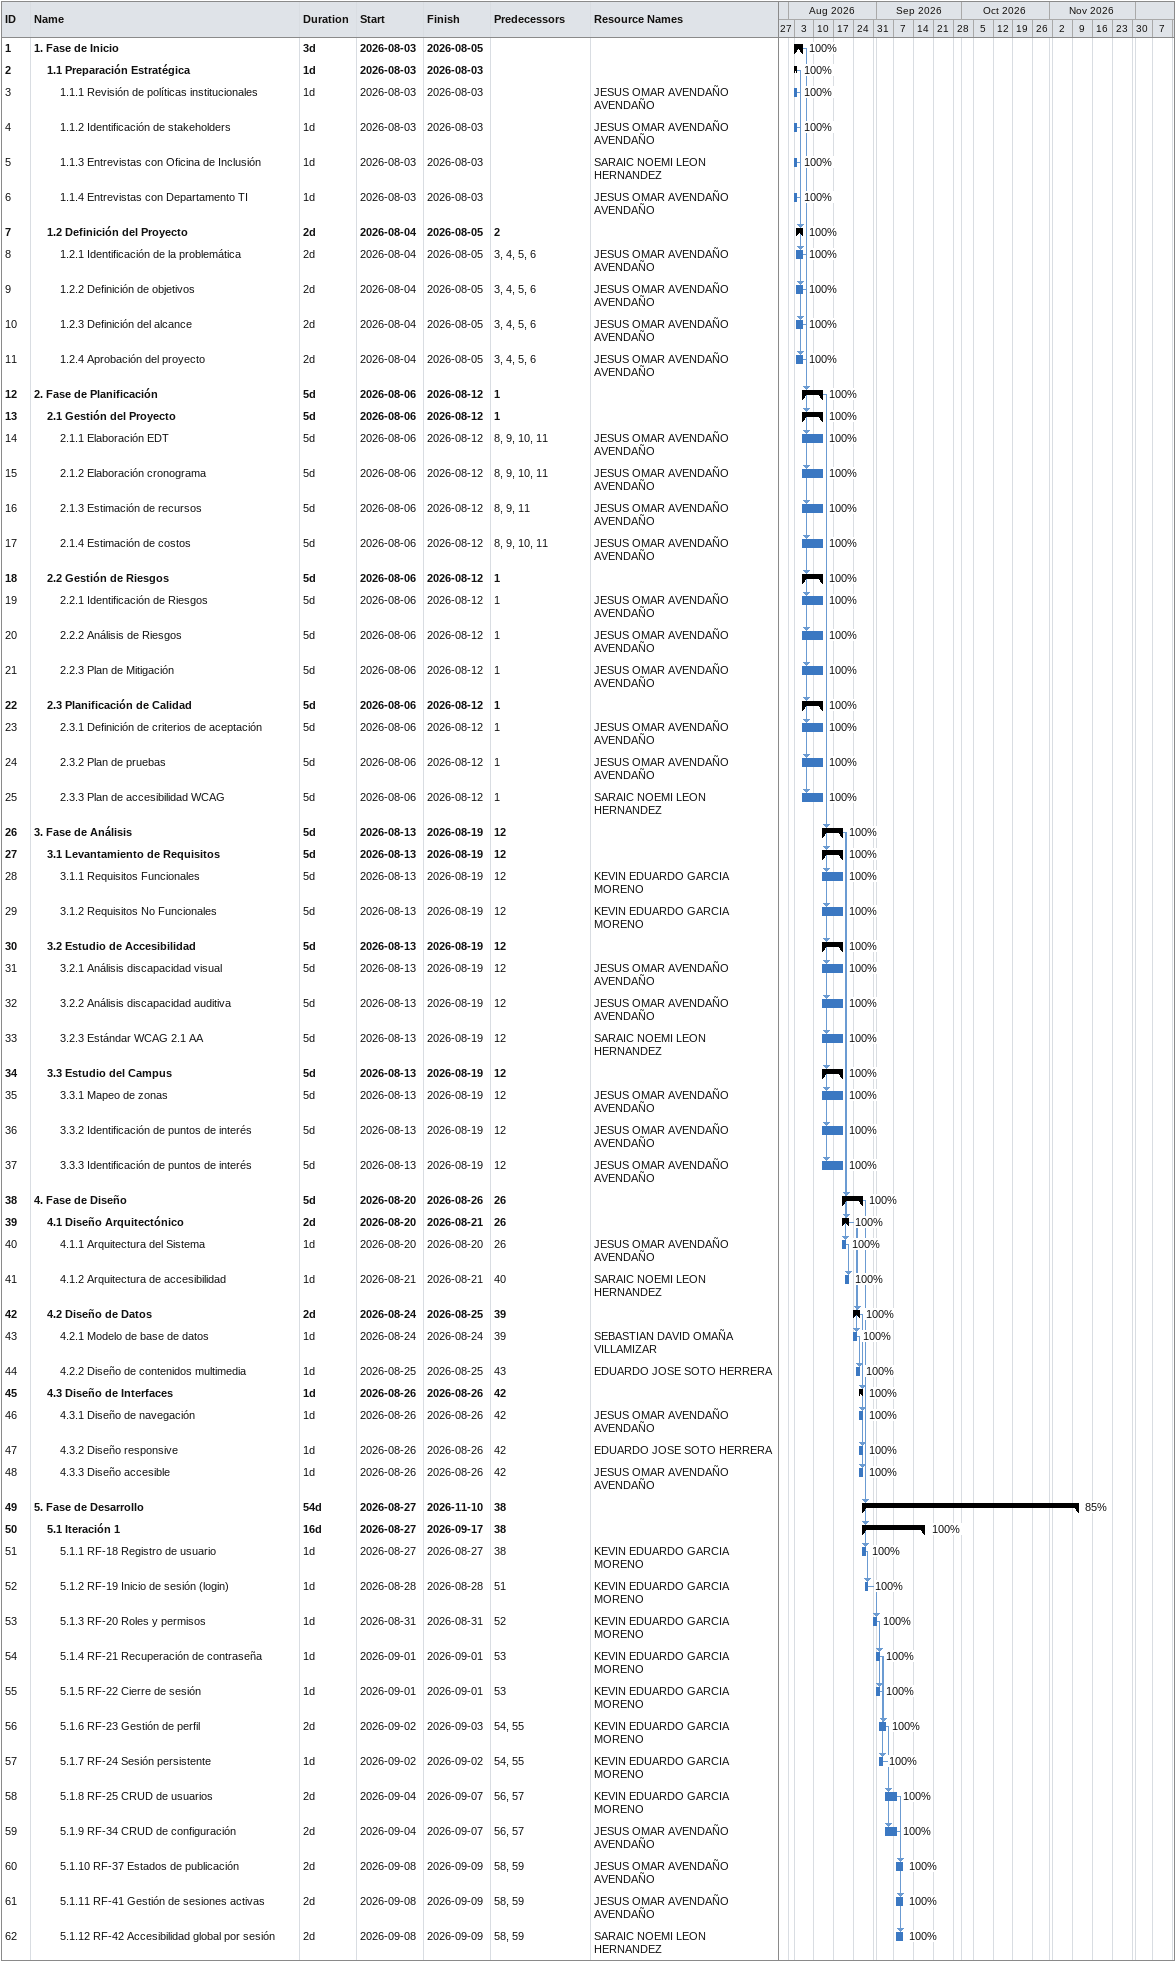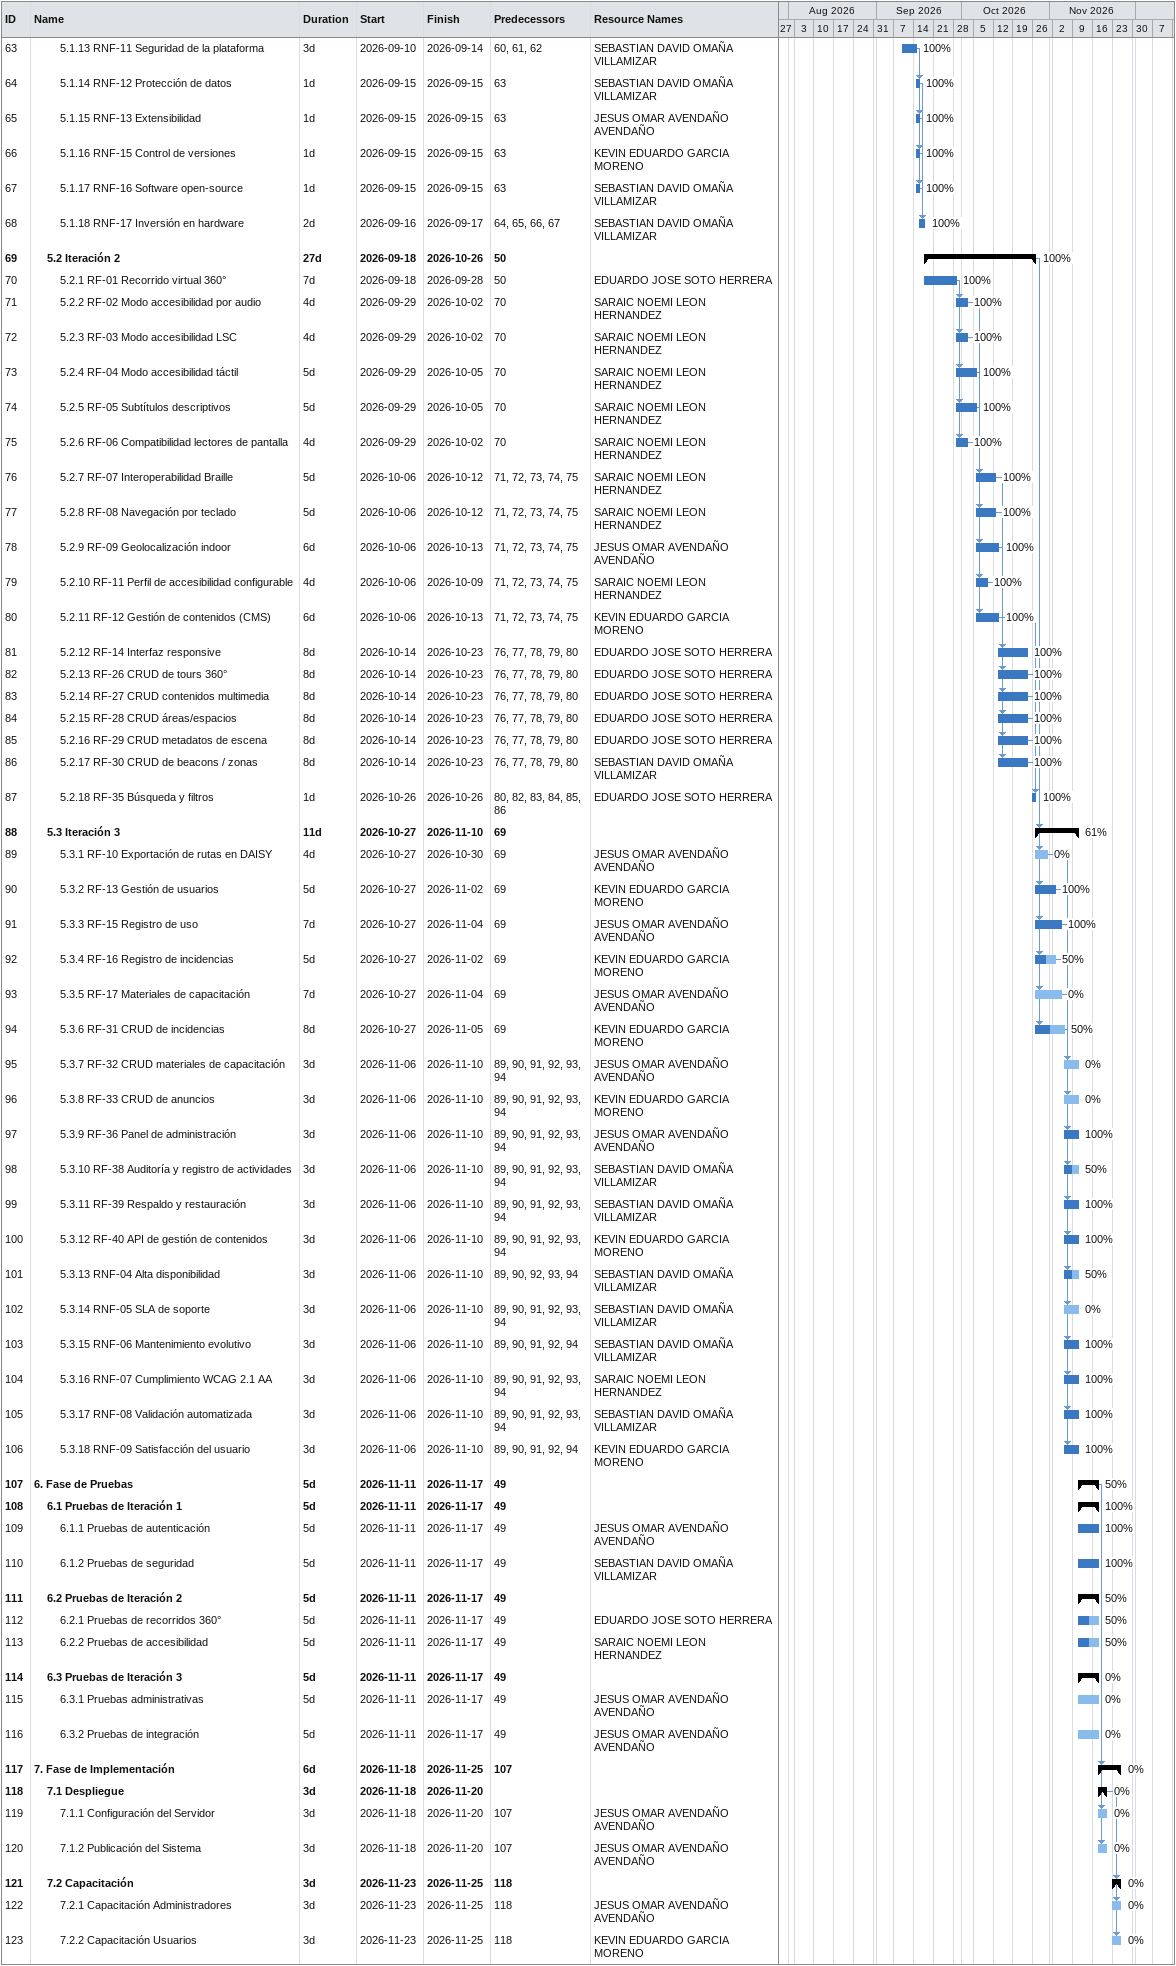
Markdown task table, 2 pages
| ID | Level | Task | Duration | Start | Finish | Predecessors | Resources | % complete |
|---|---|---|---|---|---|---|---|---|
| 1 | 1 | **1. Fase de Inicio** | 3d | 2026-08-03 | 2026-08-05 |  |  | 100 |
| 2 | 2 | **1.1 Preparación Estratégica** | 1d | 2026-08-03 | 2026-08-03 |  |  | 100 |
| 3 | 3 | 1.1.1 Revisión de políticas institucionales | 1d | 2026-08-03 | 2026-08-03 |  | JESUS OMAR AVENDAÑO AVENDAÑO | 100 |
| 4 | 3 | 1.1.2 Identificación de stakeholders | 1d | 2026-08-03 | 2026-08-03 |  | JESUS OMAR AVENDAÑO AVENDAÑO | 100 |
| 5 | 3 | 1.1.3 Entrevistas con Oficina de Inclusión | 1d | 2026-08-03 | 2026-08-03 |  | SARAIC NOEMI LEON HERNANDEZ | 100 |
| 6 | 3 | 1.1.4 Entrevistas con Departamento TI | 1d | 2026-08-03 | 2026-08-03 |  | JESUS OMAR AVENDAÑO AVENDAÑO | 100 |
| 7 | 2 | **1.2 Definición del Proyecto** | 2d | 2026-08-04 | 2026-08-05 | 2 |  | 100 |
| 8 | 3 | 1.2.1 Identificación de la problemática | 2d | 2026-08-04 | 2026-08-05 | 3, 4, 5, 6 | JESUS OMAR AVENDAÑO AVENDAÑO | 100 |
| 9 | 3 | 1.2.2 Definición de objetivos | 2d | 2026-08-04 | 2026-08-05 | 3, 4, 5, 6 | JESUS OMAR AVENDAÑO AVENDAÑO | 100 |
| 10 | 3 | 1.2.3 Definición del alcance | 2d | 2026-08-04 | 2026-08-05 | 3, 4, 5, 6 | JESUS OMAR AVENDAÑO AVENDAÑO | 100 |
| 11 | 3 | 1.2.4 Aprobación del proyecto | 2d | 2026-08-04 | 2026-08-05 | 3, 4, 5, 6 | JESUS OMAR AVENDAÑO AVENDAÑO | 100 |
| 12 | 1 | **2. Fase de Planificación** | 5d | 2026-08-06 | 2026-08-12 | 1 |  | 100 |
| 13 | 2 | **2.1 Gestión del Proyecto** | 5d | 2026-08-06 | 2026-08-12 | 1 |  | 100 |
| 14 | 3 | 2.1.1 Elaboración EDT | 5d | 2026-08-06 | 2026-08-12 | 8, 9, 10, 11 | JESUS OMAR AVENDAÑO AVENDAÑO | 100 |
| 15 | 3 | 2.1.2 Elaboración cronograma | 5d | 2026-08-06 | 2026-08-12 | 8, 9, 10, 11 | JESUS OMAR AVENDAÑO AVENDAÑO | 100 |
| 16 | 3 | 2.1.3 Estimación de recursos | 5d | 2026-08-06 | 2026-08-12 | 8, 9, 11 | JESUS OMAR AVENDAÑO AVENDAÑO | 100 |
| 17 | 3 | 2.1.4 Estimación de costos | 5d | 2026-08-06 | 2026-08-12 | 8, 9, 10, 11 | JESUS OMAR AVENDAÑO AVENDAÑO | 100 |
| 18 | 2 | **2.2 Gestión de Riesgos** | 5d | 2026-08-06 | 2026-08-12 | 1 |  | 100 |
| 19 | 3 | 2.2.1 Identificación de Riesgos | 5d | 2026-08-06 | 2026-08-12 | 1 | JESUS OMAR AVENDAÑO AVENDAÑO | 100 |
| 20 | 3 | 2.2.2 Análisis de Riesgos | 5d | 2026-08-06 | 2026-08-12 | 1 | JESUS OMAR AVENDAÑO AVENDAÑO | 100 |
| 21 | 3 | 2.2.3 Plan de Mitigación | 5d | 2026-08-06 | 2026-08-12 | 1 | JESUS OMAR AVENDAÑO AVENDAÑO | 100 |
| 22 | 2 | **2.3 Planificación de Calidad** | 5d | 2026-08-06 | 2026-08-12 | 1 |  | 100 |
| 23 | 3 | 2.3.1 Definición de criterios de aceptación | 5d | 2026-08-06 | 2026-08-12 | 1 | JESUS OMAR AVENDAÑO AVENDAÑO | 100 |
| 24 | 3 | 2.3.2 Plan de pruebas | 5d | 2026-08-06 | 2026-08-12 | 1 | JESUS OMAR AVENDAÑO AVENDAÑO | 100 |
| 25 | 3 | 2.3.3 Plan de accesibilidad WCAG | 5d | 2026-08-06 | 2026-08-12 | 1 | SARAIC NOEMI LEON HERNANDEZ | 100 |
| 26 | 1 | **3. Fase de Análisis** | 5d | 2026-08-13 | 2026-08-19 | 12 |  | 100 |
| 27 | 2 | **3.1 Levantamiento de Requisitos** | 5d | 2026-08-13 | 2026-08-19 | 12 |  | 100 |
| 28 | 3 | 3.1.1 Requisitos Funcionales | 5d | 2026-08-13 | 2026-08-19 | 12 | KEVIN EDUARDO GARCIA MORENO | 100 |
| 29 | 3 | 3.1.2 Requisitos No Funcionales | 5d | 2026-08-13 | 2026-08-19 | 12 | KEVIN EDUARDO GARCIA MORENO | 100 |
| 30 | 2 | **3.2 Estudio de Accesibilidad** | 5d | 2026-08-13 | 2026-08-19 | 12 |  | 100 |
| 31 | 3 | 3.2.1 Análisis discapacidad visual | 5d | 2026-08-13 | 2026-08-19 | 12 | JESUS OMAR AVENDAÑO AVENDAÑO | 100 |
| 32 | 3 | 3.2.2 Análisis discapacidad auditiva | 5d | 2026-08-13 | 2026-08-19 | 12 | JESUS OMAR AVENDAÑO AVENDAÑO | 100 |
| 33 | 3 | 3.2.3 Estándar WCAG 2.1 AA | 5d | 2026-08-13 | 2026-08-19 | 12 | SARAIC NOEMI LEON HERNANDEZ | 100 |
| 34 | 2 | **3.3 Estudio del Campus** | 5d | 2026-08-13 | 2026-08-19 | 12 |  | 100 |
| 35 | 3 | 3.3.1 Mapeo de zonas | 5d | 2026-08-13 | 2026-08-19 | 12 | JESUS OMAR AVENDAÑO AVENDAÑO | 100 |
| 36 | 3 | 3.3.2 Identificación de puntos de interés | 5d | 2026-08-13 | 2026-08-19 | 12 | JESUS OMAR AVENDAÑO AVENDAÑO | 100 |
| 37 | 3 | 3.3.3 Identificación de puntos de interés | 5d | 2026-08-13 | 2026-08-19 | 12 | JESUS OMAR AVENDAÑO AVENDAÑO | 100 |
| 38 | 1 | **4. Fase de Diseño** | 5d | 2026-08-20 | 2026-08-26 | 26 |  | 100 |
| 39 | 2 | **4.1 Diseño Arquitectónico** | 2d | 2026-08-20 | 2026-08-21 | 26 |  | 100 |
| 40 | 3 | 4.1.1 Arquitectura del Sistema | 1d | 2026-08-20 | 2026-08-20 | 26 | JESUS OMAR AVENDAÑO AVENDAÑO | 100 |
| 41 | 3 | 4.1.2 Arquitectura de accesibilidad | 1d | 2026-08-21 | 2026-08-21 | 40 | SARAIC NOEMI LEON HERNANDEZ | 100 |
| 42 | 2 | **4.2 Diseño de Datos** | 2d | 2026-08-24 | 2026-08-25 | 39 |  | 100 |
| 43 | 3 | 4.2.1 Modelo de base de datos | 1d | 2026-08-24 | 2026-08-24 | 39 | SEBASTIAN DAVID OMAÑA VILLAMIZAR | 100 |
| 44 | 3 | 4.2.2 Diseño de contenidos multimedia | 1d | 2026-08-25 | 2026-08-25 | 43 | EDUARDO JOSE SOTO HERRERA | 100 |
| 45 | 2 | **4.3 Diseño de Interfaces** | 1d | 2026-08-26 | 2026-08-26 | 42 |  | 100 |
| 46 | 3 | 4.3.1 Diseño de navegación | 1d | 2026-08-26 | 2026-08-26 | 42 | JESUS OMAR AVENDAÑO AVENDAÑO | 100 |
| 47 | 3 | 4.3.2 Diseño responsive | 1d | 2026-08-26 | 2026-08-26 | 42 | EDUARDO JOSE SOTO HERRERA | 100 |
| 48 | 3 | 4.3.3 Diseño accesible | 1d | 2026-08-26 | 2026-08-26 | 42 | JESUS OMAR AVENDAÑO AVENDAÑO | 100 |
| 49 | 1 | **5. Fase de Desarrollo** | 54d | 2026-08-27 | 2026-11-10 | 38 |  | 85 |
| 50 | 2 | **5.1 Iteración 1** | 16d | 2026-08-27 | 2026-09-17 | 38 |  | 100 |
| 51 | 3 | 5.1.1 RF-18 Registro de usuario | 1d | 2026-08-27 | 2026-08-27 | 38 | KEVIN EDUARDO GARCIA MORENO | 100 |
| 52 | 3 | 5.1.2 RF-19 Inicio de sesión (login) | 1d | 2026-08-28 | 2026-08-28 | 51 | KEVIN EDUARDO GARCIA MORENO | 100 |
| 53 | 3 | 5.1.3 RF-20 Roles y permisos | 1d | 2026-08-31 | 2026-08-31 | 52 | KEVIN EDUARDO GARCIA MORENO | 100 |
| 54 | 3 | 5.1.4 RF-21 Recuperación de contraseña | 1d | 2026-09-01 | 2026-09-01 | 53 | KEVIN EDUARDO GARCIA MORENO | 100 |
| 55 | 3 | 5.1.5 RF-22 Cierre de sesión | 1d | 2026-09-01 | 2026-09-01 | 53 | KEVIN EDUARDO GARCIA MORENO | 100 |
| 56 | 3 | 5.1.6 RF-23 Gestión de perfil | 2d | 2026-09-02 | 2026-09-03 | 54, 55 | KEVIN EDUARDO GARCIA MORENO | 100 |
| 57 | 3 | 5.1.7 RF-24 Sesión persistente | 1d | 2026-09-02 | 2026-09-02 | 54, 55 | KEVIN EDUARDO GARCIA MORENO | 100 |
| 58 | 3 | 5.1.8 RF-25 CRUD de usuarios | 2d | 2026-09-04 | 2026-09-07 | 56, 57 | KEVIN EDUARDO GARCIA MORENO | 100 |
| 59 | 3 | 5.1.9 RF-34 CRUD de configuración | 2d | 2026-09-04 | 2026-09-07 | 56, 57 | JESUS OMAR AVENDAÑO AVENDAÑO | 100 |
| 60 | 3 | 5.1.10 RF-37 Estados de publicación | 2d | 2026-09-08 | 2026-09-09 | 58, 59 | JESUS OMAR AVENDAÑO AVENDAÑO | 100 |
| 61 | 3 | 5.1.11 RF-41 Gestión de sesiones activas | 2d | 2026-09-08 | 2026-09-09 | 58, 59 | JESUS OMAR AVENDAÑO AVENDAÑO | 100 |
| 62 | 3 | 5.1.12 RF-42 Accesibilidad global por sesión | 2d | 2026-09-08 | 2026-09-09 | 58, 59 | SARAIC NOEMI LEON HERNANDEZ | 100 |
| 63 | 3 | 5.1.13 RNF-11 Seguridad de la plataforma | 3d | 2026-09-10 | 2026-09-14 | 60, 61, 62 | SEBASTIAN DAVID OMAÑA VILLAMIZAR | 100 |
| 64 | 3 | 5.1.14 RNF-12 Protección de datos | 1d | 2026-09-15 | 2026-09-15 | 63 | SEBASTIAN DAVID OMAÑA VILLAMIZAR | 100 |
| 65 | 3 | 5.1.15 RNF-13 Extensibilidad | 1d | 2026-09-15 | 2026-09-15 | 63 | JESUS OMAR AVENDAÑO AVENDAÑO | 100 |
| 66 | 3 | 5.1.16 RNF-15 Control de versiones | 1d | 2026-09-15 | 2026-09-15 | 63 | KEVIN EDUARDO GARCIA MORENO | 100 |
| 67 | 3 | 5.1.17 RNF-16 Software open-source | 1d | 2026-09-15 | 2026-09-15 | 63 | SEBASTIAN DAVID OMAÑA VILLAMIZAR | 100 |
| 68 | 3 | 5.1.18 RNF-17 Inversión en hardware | 2d | 2026-09-16 | 2026-09-17 | 64, 65, 66, 67 | SEBASTIAN DAVID OMAÑA VILLAMIZAR | 100 |
| 69 | 2 | **5.2 Iteración 2** | 27d | 2026-09-18 | 2026-10-26 | 50 |  | 100 |
| 70 | 3 | 5.2.1 RF-01 Recorrido virtual 360° | 7d | 2026-09-18 | 2026-09-28 | 50 | EDUARDO JOSE SOTO HERRERA | 100 |
| 71 | 3 | 5.2.2 RF-02 Modo accesibilidad por audio | 4d | 2026-09-29 | 2026-10-02 | 70 | SARAIC NOEMI LEON HERNANDEZ | 100 |
| 72 | 3 | 5.2.3 RF-03 Modo accesibilidad LSC | 4d | 2026-09-29 | 2026-10-02 | 70 | SARAIC NOEMI LEON HERNANDEZ | 100 |
| 73 | 3 | 5.2.4 RF-04 Modo accesibilidad táctil | 5d | 2026-09-29 | 2026-10-05 | 70 | SARAIC NOEMI LEON HERNANDEZ | 100 |
| 74 | 3 | 5.2.5 RF-05 Subtítulos descriptivos | 5d | 2026-09-29 | 2026-10-05 | 70 | SARAIC NOEMI LEON HERNANDEZ | 100 |
| 75 | 3 | 5.2.6 RF-06 Compatibilidad lectores de pantalla | 4d | 2026-09-29 | 2026-10-02 | 70 | SARAIC NOEMI LEON HERNANDEZ | 100 |
| 76 | 3 | 5.2.7 RF-07 Interoperabilidad Braille | 5d | 2026-10-06 | 2026-10-12 | 71, 72, 73, 74, 75 | SARAIC NOEMI LEON HERNANDEZ | 100 |
| 77 | 3 | 5.2.8 RF-08 Navegación por teclado | 5d | 2026-10-06 | 2026-10-12 | 71, 72, 73, 74, 75 | SARAIC NOEMI LEON HERNANDEZ | 100 |
| 78 | 3 | 5.2.9 RF-09 Geolocalización indoor | 6d | 2026-10-06 | 2026-10-13 | 71, 72, 73, 74, 75 | JESUS OMAR AVENDAÑO AVENDAÑO | 100 |
| 79 | 3 | 5.2.10 RF-11 Perfil de accesibilidad configurable | 4d | 2026-10-06 | 2026-10-09 | 71, 72, 73, 74, 75 | SARAIC NOEMI LEON HERNANDEZ | 100 |
| 80 | 3 | 5.2.11 RF-12 Gestión de contenidos (CMS) | 6d | 2026-10-06 | 2026-10-13 | 71, 72, 73, 74, 75 | KEVIN EDUARDO GARCIA MORENO | 100 |
| 81 | 3 | 5.2.12 RF-14 Interfaz responsive | 8d | 2026-10-14 | 2026-10-23 | 76, 77, 78, 79, 80 | EDUARDO JOSE SOTO HERRERA | 100 |
| 82 | 3 | 5.2.13 RF-26 CRUD de tours 360° | 8d | 2026-10-14 | 2026-10-23 | 76, 77, 78, 79, 80 | EDUARDO JOSE SOTO HERRERA | 100 |
| 83 | 3 | 5.2.14 RF-27 CRUD contenidos multimedia | 8d | 2026-10-14 | 2026-10-23 | 76, 77, 78, 79, 80 | EDUARDO JOSE SOTO HERRERA | 100 |
| 84 | 3 | 5.2.15 RF-28 CRUD áreas/espacios | 8d | 2026-10-14 | 2026-10-23 | 76, 77, 78, 79, 80 | EDUARDO JOSE SOTO HERRERA | 100 |
| 85 | 3 | 5.2.16 RF-29 CRUD metadatos de escena | 8d | 2026-10-14 | 2026-10-23 | 76, 77, 78, 79, 80 | EDUARDO JOSE SOTO HERRERA | 100 |
| 86 | 3 | 5.2.17 RF-30 CRUD de beacons / zonas | 8d | 2026-10-14 | 2026-10-23 | 76, 77, 78, 79, 80 | SEBASTIAN DAVID OMAÑA VILLAMIZAR | 100 |
| 87 | 3 | 5.2.18 RF-35 Búsqueda y filtros | 1d | 2026-10-26 | 2026-10-26 | 80, 82, 83, 84, 85, 86 | EDUARDO JOSE SOTO HERRERA | 100 |
| 88 | 2 | **5.3 Iteración 3** | 11d | 2026-10-27 | 2026-11-10 | 69 |  | 61 |
| 89 | 3 | 5.3.1 RF-10 Exportación de rutas en DAISY | 4d | 2026-10-27 | 2026-10-30 | 69 | JESUS OMAR AVENDAÑO AVENDAÑO | 0 |
| 90 | 3 | 5.3.2 RF-13 Gestión de usuarios | 5d | 2026-10-27 | 2026-11-02 | 69 | KEVIN EDUARDO GARCIA MORENO | 100 |
| 91 | 3 | 5.3.3 RF-15 Registro de uso | 7d | 2026-10-27 | 2026-11-04 | 69 | JESUS OMAR AVENDAÑO AVENDAÑO | 100 |
| 92 | 3 | 5.3.4 RF-16 Registro de incidencias | 5d | 2026-10-27 | 2026-11-02 | 69 | KEVIN EDUARDO GARCIA MORENO | 50 |
| 93 | 3 | 5.3.5 RF-17 Materiales de capacitación | 7d | 2026-10-27 | 2026-11-04 | 69 | JESUS OMAR AVENDAÑO AVENDAÑO | 0 |
| 94 | 3 | 5.3.6 RF-31 CRUD de incidencias | 8d | 2026-10-27 | 2026-11-05 | 69 | KEVIN EDUARDO GARCIA MORENO | 50 |
| 95 | 3 | 5.3.7 RF-32 CRUD materiales de capacitación | 3d | 2026-11-06 | 2026-11-10 | 89, 90, 91, 92, 93, 94 | JESUS OMAR AVENDAÑO AVENDAÑO | 0 |
| 96 | 3 | 5.3.8 RF-33 CRUD de anuncios | 3d | 2026-11-06 | 2026-11-10 | 89, 90, 91, 92, 93, 94 | KEVIN EDUARDO GARCIA MORENO | 0 |
| 97 | 3 | 5.3.9 RF-36 Panel de administración | 3d | 2026-11-06 | 2026-11-10 | 89, 90, 91, 92, 93, 94 | JESUS OMAR AVENDAÑO AVENDAÑO | 100 |
| 98 | 3 | 5.3.10 RF-38 Auditoría y registro de actividades | 3d | 2026-11-06 | 2026-11-10 | 89, 90, 91, 92, 93, 94 | SEBASTIAN DAVID OMAÑA VILLAMIZAR | 50 |
| 99 | 3 | 5.3.11 RF-39 Respaldo y restauración | 3d | 2026-11-06 | 2026-11-10 | 89, 90, 91, 92, 93, 94 | SEBASTIAN DAVID OMAÑA VILLAMIZAR | 100 |
| 100 | 3 | 5.3.12 RF-40 API de gestión de contenidos | 3d | 2026-11-06 | 2026-11-10 | 89, 90, 91, 92, 93, 94 | KEVIN EDUARDO GARCIA MORENO | 100 |
| 101 | 3 | 5.3.13 RNF-04 Alta disponibilidad | 3d | 2026-11-06 | 2026-11-10 | 89, 90, 92, 93, 94 | SEBASTIAN DAVID OMAÑA VILLAMIZAR | 50 |
| 102 | 3 | 5.3.14 RNF-05 SLA de soporte | 3d | 2026-11-06 | 2026-11-10 | 89, 90, 91, 92, 93, 94 | SEBASTIAN DAVID OMAÑA VILLAMIZAR | 0 |
| 103 | 3 | 5.3.15 RNF-06 Mantenimiento evolutivo | 3d | 2026-11-06 | 2026-11-10 | 89, 90, 91, 92, 94 | SEBASTIAN DAVID OMAÑA VILLAMIZAR | 100 |
| 104 | 3 | 5.3.16 RNF-07 Cumplimiento WCAG 2.1 AA | 3d | 2026-11-06 | 2026-11-10 | 89, 90, 91, 92, 93, 94 | SARAIC NOEMI LEON HERNANDEZ | 100 |
| 105 | 3 | 5.3.17 RNF-08 Validación automatizada | 3d | 2026-11-06 | 2026-11-10 | 89, 90, 91, 92, 93, 94 | SEBASTIAN DAVID OMAÑA VILLAMIZAR | 100 |
| 106 | 3 | 5.3.18 RNF-09 Satisfacción del usuario | 3d | 2026-11-06 | 2026-11-10 | 89, 90, 91, 92, 94 | KEVIN EDUARDO GARCIA MORENO | 100 |
| 107 | 1 | **6. Fase de Pruebas** | 5d | 2026-11-11 | 2026-11-17 | 49 |  | 50 |
| 108 | 2 | **6.1 Pruebas de Iteración 1** | 5d | 2026-11-11 | 2026-11-17 | 49 |  | 100 |
| 109 | 3 | 6.1.1 Pruebas de autenticación | 5d | 2026-11-11 | 2026-11-17 | 49 | JESUS OMAR AVENDAÑO AVENDAÑO | 100 |
| 110 | 3 | 6.1.2 Pruebas de seguridad | 5d | 2026-11-11 | 2026-11-17 | 49 | SEBASTIAN DAVID OMAÑA VILLAMIZAR | 100 |
| 111 | 2 | **6.2 Pruebas de Iteración 2** | 5d | 2026-11-11 | 2026-11-17 | 49 |  | 50 |
| 112 | 3 | 6.2.1 Pruebas de recorridos 360° | 5d | 2026-11-11 | 2026-11-17 | 49 | EDUARDO JOSE SOTO HERRERA | 50 |
| 113 | 3 | 6.2.2 Pruebas de accesibilidad | 5d | 2026-11-11 | 2026-11-17 | 49 | SARAIC NOEMI LEON HERNANDEZ | 50 |
| 114 | 2 | **6.3 Pruebas de Iteración 3** | 5d | 2026-11-11 | 2026-11-17 | 49 |  | 0 |
| 115 | 3 | 6.3.1 Pruebas administrativas | 5d | 2026-11-11 | 2026-11-17 | 49 | JESUS OMAR AVENDAÑO AVENDAÑO | 0 |
| 116 | 3 | 6.3.2 Pruebas de integración | 5d | 2026-11-11 | 2026-11-17 | 49 | JESUS OMAR AVENDAÑO AVENDAÑO | 0 |
| 117 | 1 | **7. Fase de Implementación** | 6d | 2026-11-18 | 2026-11-25 | 107 |  | 0 |
| 118 | 2 | **7.1 Despliegue** | 3d | 2026-11-18 | 2026-11-20 |  |  | 0 |
| 119 | 3 | 7.1.1 Configuración del Servidor | 3d | 2026-11-18 | 2026-11-20 | 107 | JESUS OMAR AVENDAÑO AVENDAÑO | 0 |
| 120 | 3 | 7.1.2 Publicación del Sistema | 3d | 2026-11-18 | 2026-11-20 | 107 | JESUS OMAR AVENDAÑO AVENDAÑO | 0 |
| 121 | 2 | **7.2 Capacitación** | 3d | 2026-11-23 | 2026-11-25 | 118 |  | 0 |
| 122 | 3 | 7.2.1 Capacitación Administradores | 3d | 2026-11-23 | 2026-11-25 | 118 | JESUS OMAR AVENDAÑO AVENDAÑO | 0 |
| 123 | 3 | 7.2.2 Capacitación Usuarios | 3d | 2026-11-23 | 2026-11-25 | 118 | KEVIN EDUARDO GARCIA MORENO | 0 |
